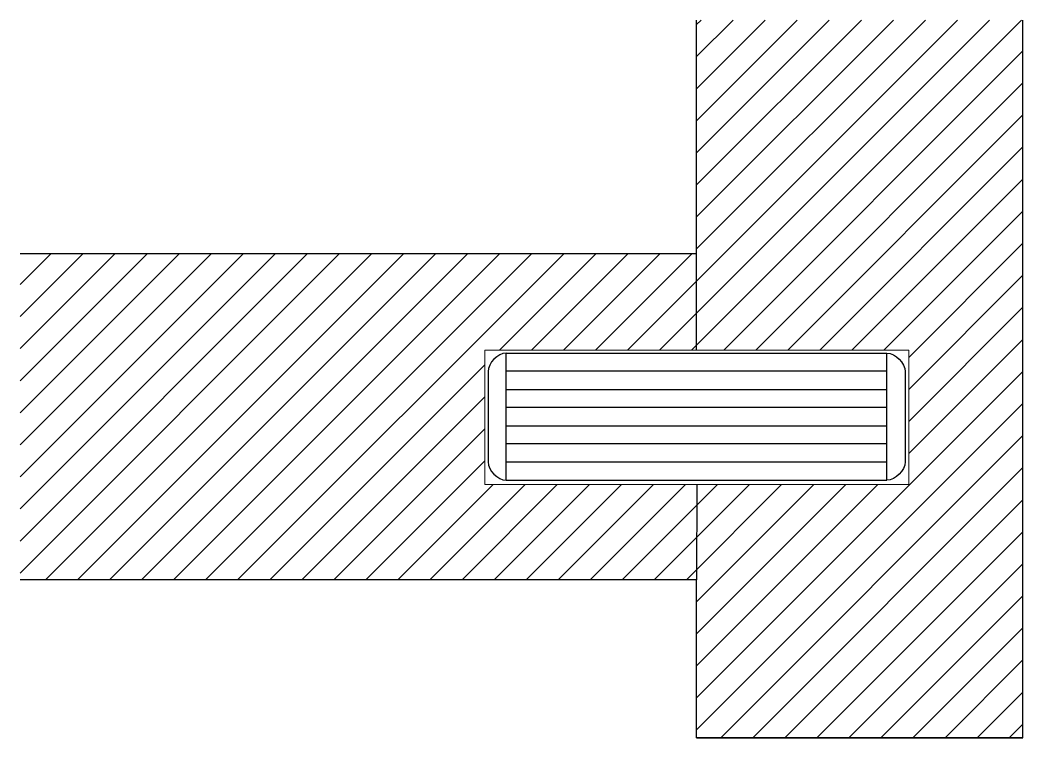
# Model space of a CAD drawing. Header units: millimetres. Extents: x -566 to 5878, y -1053 to 3177.
# Drawn here: x -38.71 to -11.06, y 846.35 to 866.14 of the extents above; entities that cross this region are included whole.
import ezdxf

# ---------------------------------------------------------------- set-up
doc = ezdxf.new("R2010")
doc.units = ezdxf.units.MM
doc.header["$MEASUREMENT"] = 0
doc.linetypes.add('ACAD_ISO02W100', pattern=[15, 12, -3])
doc.layers.add('A-FURN', color=8, linetype='Continuous', lineweight=18)

msp = doc.modelspace()

# ---------------------------------------------------------------- hatches: boundary and pattern name
at = {"linetype": 'ACAD_ISO02W100'}
h = msp.add_hatch(dxfattribs=at)
h.set_pattern_fill('ANSI31', color=256, scale=5)
h.set_pattern_definition([(45, (-67.5952, 0), (-0.44194174, 0.44194174), [])])
h.paths.add_polyline_path([(-11.055, 866.14), (-20.055, 866.14), (-20.055, 857.041), (-14.204, 857.041), (-14.204, 853.336), (-20.051, 853.336), (-20.055, 850.708), (-20.055, 846.351), (-11.055, 846.351)])
h.paths.add_polyline_path([(-38.712, 859.708), (-38.712, 850.708), (-20.055, 850.708), (-20.051, 853.336), (-25.898, 853.336), (-25.898, 857.041), (-20.055, 857.041), (-20.055, 859.708)])

# ---------------------------------------------------------------- linework, layer by layer
for p, q in [((-11.055, 846.351), (-11.055, 866.14)), ((-38.712, 859.708), (-20.055, 859.708)), ((-25.305, 853.458), (-25.305, 856.958)), ((-25.305, 856.958), (-14.806, 856.958)), ((-14.806, 853.458), (-14.806, 856.958)), ((-25.805, 856.449), (-25.805, 853.958)), ((-14.806, 856.458), (-25.305, 856.458)), ((-14.305, 856.449), (-14.305, 853.958)), ((-25.305, 855.958), (-14.806, 855.958)), ((-14.806, 855.458), (-25.305, 855.458)), ((-25.305, 854.958), (-14.806, 854.958)), ((-14.806, 854.458), (-25.305, 854.458)), ((-25.305, 853.958), (-14.806, 853.958)), ((-25.305, 853.458), (-14.806, 853.458)), ((-20.055, 850.708), (-38.712, 850.708)), ((-20.055, 846.351), (-11.055, 846.351)), ((-11.055, 846.351), (-20.055, 846.351))]:
    msp.add_line(p, q)
msp.add_line((-20.055, 846.351), (-20.055, 850.708), dxfattribs=at)
for points in [[(-20.055, 857.041), (-20.055, 866.14)], [(-20.051, 853.336), (-20.055, 850.708)]]:
    msp.add_lwpolyline(points)
for points in [[(-25.305, 856.958), (-25.543, 856.958), (-25.805, 856.687), (-25.805, 856.449)], [(-14.806, 856.958), (-14.568, 856.958), (-14.305, 856.687), (-14.305, 856.449)], [(-25.805, 853.958), (-25.805, 853.722), (-25.541, 853.458), (-25.305, 853.458)], [(-14.305, 853.958), (-14.305, 853.722), (-14.57, 853.458), (-14.806, 853.458)]]:
    msp.add_open_spline(points, degree=3)
at = {"layer": 'A-FURN', "linetype": 'ACAD_ISO02W100'}
msp.add_lwpolyline([(-25.898, 857.041), (-14.204, 857.041), (-14.204, 853.336), (-25.898, 853.336)], close=True, dxfattribs=at)

doc.saveas('drawing.dxf')
